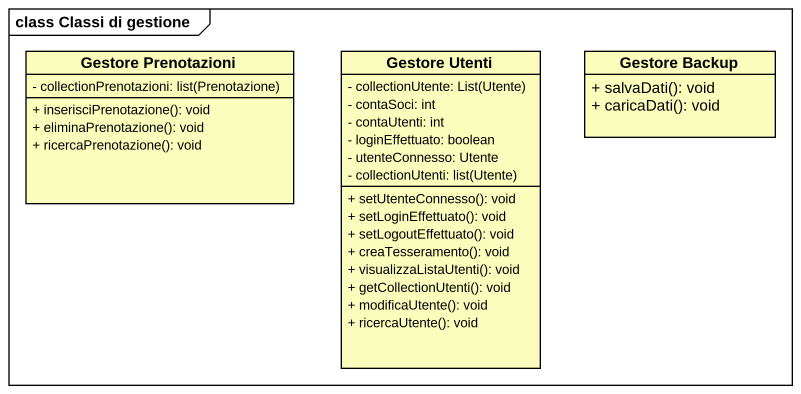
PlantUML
@startuml
mainframe class Classi di gestione
hide circle
hide empty members
skinparam classAttributeIconSize 0
class "Gestore Prenotazioni" as Gestore_Prenotazioni #FBFDBC {
  {field} - collectionPrenotazioni: list(Prenotazione)
  + inserisciPrenotazione(): void
  + eliminaPrenotazione(): void
  + ricercaPrenotazione(): void
}
class "Gestore Utenti" as Gestore_Utenti #FBFDBC {
  {field} - collectionUtente: List(Utente)
  - contaSoci: int
  - contaUtenti: int
  - loginEffettuato: boolean
  - utenteConnesso: Utente
  {field} - collectionUtenti: list(Utente)
  + setUtenteConnesso(): void
  + setLoginEffettuato(): void
  + setLogoutEffettuato(): void
  + creaTesseramento(): void
  + visualizzaListaUtenti(): void
  + getCollectionUtenti(): void
  + modificaUtente(): void
  + ricercaUtente(): void
}
class "Gestore Backup" as Gestore_Backup #FBFDBC {
  + salvaDati(): void
  + caricaDati(): void
}
@enduml
